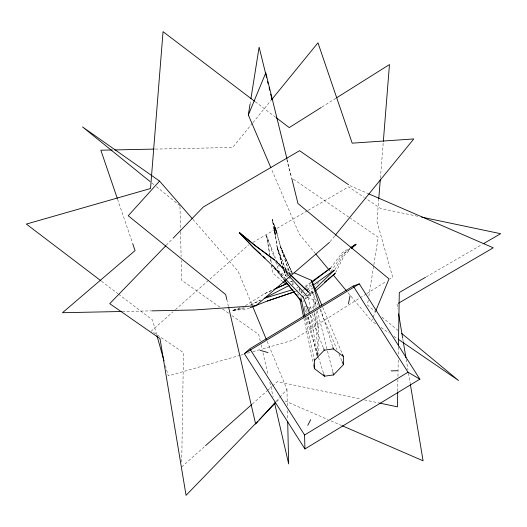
<?xml version="1.0" encoding="UTF-8"?>
<svg xmlns="http://www.w3.org/2000/svg" width="527" height="527" viewBox="0 0 527 527"><rect width="100%" height="100%" fill="white"/><g stroke="black" fill="none" stroke-linecap="round" stroke-linejoin="round"><path stroke-width="0.4" stroke-dasharray="2.63 1.98" d="M181.723 462.027L183.468 352.655L151.447 330.996L172.935 311.846M397.714 391.212L397.898 379.697M397.951 376.41L398.228 359.137M398.307 354.203L398.425 346.806M378.775 198.554L376.95 221.426L392.707 277.307L389.921 279.06M380.402 178.126L383.274 142.178M249.587 307.999L246.629 309.158L232.506 310.495L240.088 307.61M250.002 104.471L250.641 100.433M368.208 300.245L367.438 305.093L375.659 311.898M368.854 296.207L373.729 265.509M373.86 264.706L378.228 237.242L350.376 218.185M299.165 290.166L299.54 287.907M317.794 355.409L318.947 348.485L318.413 328.861L316.193 310.937M375.646 323.795L371.568 321.009L375.619 311.233M313.42 308.624L313.038 307.07L315.186 302.794L313.572 299.791L307.913 297.544L305.041 298.295M335.607 272.597L344.414 255.173L350.211 249.726M334.816 269.778L344.217 253.507L350.422 248.625M330.93 271.708L342.385 254.416L350.145 248.612M330.508 268.164L342.188 252.749L349.763 248.059M252.426 123.226L232.664 147.481L154.885 149.095M252.947 122.587L271.155 100.249M330.04 241.689L334.717 235.944M275.97 401.521L279.264 397.872M279.817 397.259L286.958 389.354L266.945 340.923M305.126 298.374L306.141 297.3M305.653 299.105L307.682 296.951M166.249 245.299L172.527 238.81M276.82 401.581L279.672 398.629M310.851 292.775L313.776 289.969M302.801 301.787L303.974 300.713M175.392 309.659L248.658 244.831M308.743 296.134L310.298 295.601L313.947 292.34M181.644 466.968L204.983 446.178M252.262 404.051L267.005 390.922M267.617 390.375L271.912 386.548M272.531 386.001L277.439 381.627L361.219 399.222M306.115 293.77L307.327 292.696M307.933 292.156L312.774 287.854M313.381 287.314L319.428 281.932M310.93 293.552L313.427 291.477M305.482 287.228L310.614 283.315M305.107 286.392L311.121 282.077M307.089 289.488L312.373 285.733M302.478 290.64L304.514 289.283M305.186 288.836L311.286 284.778M311.964 284.33L316.029 281.622M321.944 107.021L335.864 98.266M366.252 293.941L292.465 340.343L261.616 349.177M366.95 293.506L386.443 281.247M245.411 305.64L264.745 293.565L273.526 289.573M252.907 242.367L273.467 230.437M277.011 228.382L307.485 210.688M308.196 210.28L348.597 186.828L364.269 197.434M426.224 276.892L482.218 244.396M289.613 275.041L285.535 275.792L285.318 275.41L289.659 273.605L292.274 273.296L280.522 246.419L277.235 234.304M250.47 305.074L260.582 299.929M251.056 304.949L260.601 300.173M292.123 284.488L293.592 283.77M290.351 281.919L293.282 280.588L292.781 283.605L293.493 285.97M264.745 293.565L273.678 289.56M290.792 281.892L292.281 281.227M295.285 291.49L297.617 290.7M296.556 288.038L298.111 287.597M240.259 355.284L168.284 375.889L165.399 365.659M241.056 355.06L243.428 354.381M247.38 353.248L252.123 351.891M252.92 351.667L260.825 349.401M308.025 307.445L309.441 308.005L313.038 307.07M232.506 310.449L243.665 307.696M269.765 255.279L266.603 235.655L278.592 266.069L293.493 272.538M266.484 235.8L274.369 257.973M245.187 307.887L232.506 310.495M122.244 311.477L150.9 310.884M417.68 216.274L380.626 208.494L364.954 197.895M364.44 399.901L378.939 402.944M307.32 307.162L303.783 305.765L306.371 312.551M349.836 185.629L367.951 193.481M284.955 400.922L327.978 419.578M330.996 420.889L341.562 425.467M305.746 296.029L304.296 295.39L301.121 291.536M287.551 276.912L272.182 267.452L270.614 258.717M288.085 277.274L290.851 278.981M307.063 288.941L312.636 292.38L318.091 305.179M293.315 179.154L349.691 217.723M381.08 327.511L389.229 333.09M393.985 336.345L397.378 338.663M219.845 307.122L181.657 280.278L181.209 260.615M222.526 309.006L228.553 313.249M231.9 315.601L258.698 334.441L260.18 340.831M255.233 101.744L275.496 117.159M101.533 281.234L117.883 293.664M118.535 294.158L152.534 320.008L156.75 334.961M151.934 183.06L153.844 184.602M156.387 186.663L179.957 205.721M381.983 317.135L399.064 331.272M282.775 281.596L272.775 273.144L271.135 263.401M297.149 293.743L299.026 295.324M271.543 264.126L285.581 278.869M290.048 274.574L276.491 261.735L290.12 274.666M290.456 274.659L276.484 261.168L288.855 275.357M285.252 278.816L272.143 265.219L284.007 279.844M276.444 261.781L288.295 275.074M192.935 219.397L238.171 271.313L252.249 305.364M315.541 253.691L299.303 234.192L271.234 168.548M329.151 270.048L330.198 271.306M348.004 292.696L371.568 321.009M284.356 279.837L272.722 265.213L284.422 279.929M292.492 273.678L280.562 247.077L277.255 234.686M292.274 273.296L280.562 247.077L290.344 274.817M320.014 309.698L337.003 349.599M338.927 354.118L341.812 360.896M322.781 307.445L342.102 353.439M300.779 290.858L302.59 295.416M310.423 315.192L323.677 348.65M275.476 236.03L277.261 248.026L288.15 275.483M308.091 317.076L313.262 330.646L316.523 349.329L317.287 356.97M287.465 274.271L277.222 247.367L275.45 235.635M274.587 226.155L272.228 219.568L273.539 225.806M304.29 308.835L305.877 313.387M307.201 317.182L310.383 326.292L317.333 357.688L317.59 346.43L314.586 312.544M274.33 225.582L272.228 219.575L273.533 225.648M275.707 261.8L279.185 271.754M117.567 199.226L132.422 242.795M280.522 246.419L289.659 273.605M320.64 309.151L332.662 346.575M305.93 317.307L318.262 356.568M318.506 357.352L323.683 373.841M277.261 248.026L285.535 275.792L277.222 247.367L285.318 275.41M307.913 297.544L311.615 310.64M312.485 313.723L315.535 324.507M312.636 292.38L316.259 306.668M317.261 310.634L327.32 350.323M327.524 351.12L332.952 372.549M287.169 159.694L291.484 177.217M286.767 159.437L291.075 176.967M314.382 312.518L318.413 328.861M261.102 344.829L262.209 349.625M262.953 352.82L268.131 375.198M269.798 382.391L273.124 396.778M226.788 299.362L228.454 306.556M306.569 308.815L307.439 312.788M308.302 316.76L310.383 326.292M298.98 288.882L299.679 292.096M305.225 317.827L313.901 358.037M303.895 318.44L313.624 364.671M266.471 235.681L269.896 254.745M309.441 308.005L309.988 311.24M310.666 315.284L313.262 330.646M270.311 258.526L270.997 262.591M397.009 304.086L397.819 308.954M402.819 338.999L403.359 342.254M406.192 359.302L407.951 369.862M408.491 373.109L410.243 383.669M315.186 302.794L315.792 307.682M313.572 299.791L314.27 308.558M286.958 389.354L287.334 405.737M287.446 410.652L287.65 419.663M179.97 206.538L180.537 231.122M180.557 231.939L181.117 256.517M310.265 293.335L310.298 295.601"/><path stroke-width="0.79" d="M397.701 392.035L397.47 406.837L379.743 403.115M398.438 345.982L399.288 292.525L425.52 277.307M378.775 198.554L380.277 179.76M383.34 141.361L389.466 64.557L336.562 97.831M270.911 167.79L248.329 114.972L250.002 104.471M250.898 98.819L259.113 47.12L266.57 77.39M348.452 303.75L350.053 295.693M248.329 114.972L265.792 72.864L286.971 158.897M375.935 310.482L389.031 278.902L297.953 203.508L291.681 178.014M307.768 425.348L310.68 419.709M271.675 99.61L317.965 42.812L352.188 143.173L413.781 138.937L335.238 235.305M329.52 242.328L255.885 305.752L194.292 309.981L151.723 310.864M192.401 218.777L159.549 181.077L128.232 215.76L225.681 294.567L226.788 299.362M275.423 402.127L255.641 424.037L228.639 307.353M314.467 368.656L314.421 360.448L324.276 350.172L333.413 348.914L343.373 356.45L343.42 364.658L333.558 374.934L324.428 376.192L314.467 368.656L313.796 365.468M165.676 245.892L109.735 303.677L159.984 338.611L186.057 495.34L257.413 421.633M173.1 238.224L203.35 206.966L299.586 150.696L348.499 184.694M259.126 419.861L275.674 402.76M314.942 288.849L334.237 270.338M351.371 248.632L356.008 244.271L351.041 248.138M309.501 294.086L307.155 296.22L289.376 276.28M315.166 291.253L335.244 273.322L327.761 279.547M205.596 445.631L251.649 404.604M244.37 353.67L249.818 348.828L353.235 286.029L359.309 283.875L419.861 379.17L304.922 448.964L244.37 353.67L359.309 283.875M324.645 282.143L326.516 280.588M311.898 282.34L330.508 268.164L311.786 281.596M351.443 247.644L355.969 244.258L350.455 247.631M313.031 285.265L334.158 270.246M321.246 107.462L289.231 127.593L276.155 117.653M304.922 448.964L304.586 435.019L408.003 372.214L419.861 379.17M398.425 303.256L493.246 247.809L368.702 193.811M483.641 243.573L500.65 233.705L421.705 217.124M289.132 285.496L264.271 298.335L292.887 289.6M274.257 289.237L287.426 283.249M276.655 288.229L287.07 283.566M250.332 307.702L267.334 301.029L294.507 291.76M267.334 301.029L294.145 291.971M391.106 370.876L397.733 370.725M112.31 149.978L100.848 150.215L117.304 198.448M114.767 149.925L154.068 149.108M121.427 311.497L62.482 312.722L135.077 250.575L132.692 243.573M260.094 350.317L268.032 352.589M294.244 272.861L311.378 280.305L321.832 305.186M342.319 425.796L423.082 460.815L410.381 384.479M398.063 339.131L458.516 380.487L401.594 333.367M159.549 181.077L82.508 126.915L150.024 181.512M274.534 259.732L255.035 245.378L239.317 232.539L254.758 245.384L275.904 261.175M254.581 101.25L163.047 31.66L150.531 188.528L26.35 224.074L100.881 280.739M283.401 282.123L285.904 284.231M260.338 253.803L253.263 247.282L239.291 232.572L252.993 247.288L270.95 264.099M263.289 256.517L265.061 258.151M290.64 275.127L310.087 293.546M291.042 275.226L307.926 291.53M285.818 279.409L303.48 297.735M316.062 254.324L328.631 269.422M333.341 275.081L346.43 290.812M284.521 280.476L301.536 301.451M284.929 280.568L301.2 301.036M353.235 286.029L408.003 372.214M250.259 349.52L304.586 435.019M342.135 361.647L343.42 364.658M342.418 354.19L343.373 356.45M252.558 306.121L266.319 339.414M302.887 296.181L309.52 312.913M323.677 348.65L324.276 350.172M275.107 227.618L276.827 232.789M274.593 226.333L277.05 233.909M311.378 280.305L319.889 306.813M332.912 347.352L333.413 348.914M323.683 373.841L324.428 376.192M156.967 335.752L164.068 360.936M332.952 372.549L333.558 374.934M267.545 81.369L268.138 83.76M269.119 87.745L269.705 90.137M270.687 94.116L272.057 99.695M274.607 403.168L288.664 463.905L287.689 421.304M274.027 227.927L275.213 234.067M300.891 297.729L304.876 316.22M314.072 358.841L314.421 360.448M273.704 226.584L275.357 235.233M299.698 298.513L303.559 316.846M398.629 313.828L402.681 338.189M403.359 342.254L405.922 357.681"/></g></svg>
